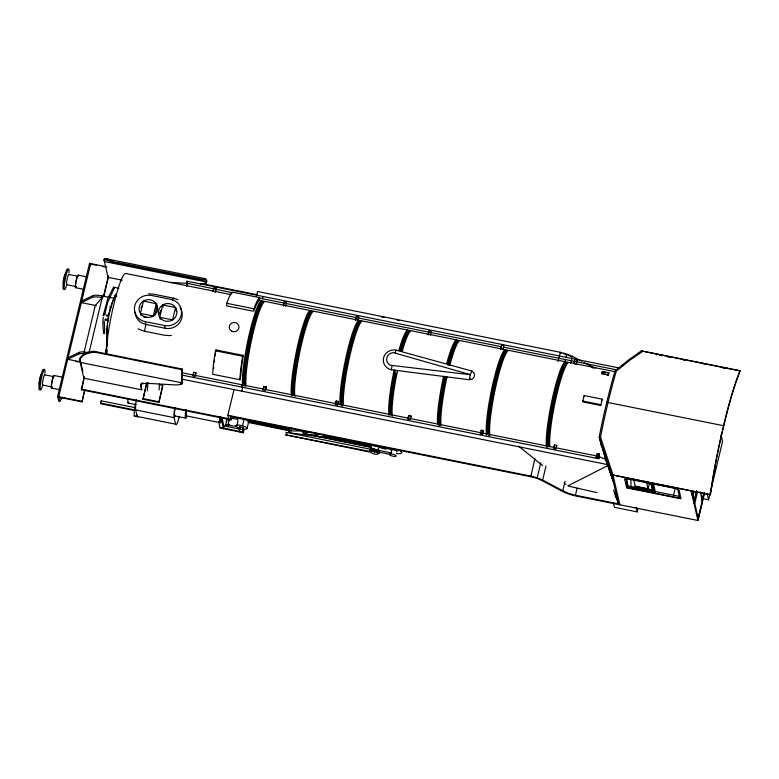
<?xml version="1.0" encoding="UTF-8"?>
<svg xmlns="http://www.w3.org/2000/svg" width="779" height="779" viewBox="0 0 779 779"><rect width="100%" height="100%" fill="white"/><g stroke="black" fill="none" stroke-linecap="round" stroke-linejoin="round"><path stroke-width="1.17" d="M103.305 317.199C101.601 328.563 105.798 345.409 104.201 321.23M106.859 334.045L107.229 342.848M106.889 333.13L107.59 322.097L109.411 311.795L111.718 303.829L115.711 294.131L112.789 301.444M122.215 280.197L108.057 277.353L104.405 261.54A49.963 6.475 -78.6 0 0 103.88 260.05L105.214 259.748L115.01 262.942L203.689 280.43A49.963 6.475 -78.6 0 1 206.445 282.027L205.948 283.137L204.059 283.77A22.396 6.115 13.5 0 1 200.446 284.043M103.743 259.835C106.275 256.038 113.715 263.341 117.765 262.494L203.601 279.719A49.963 6.475 -78.6 0 1 206.708 280.937L206.406 282.66M103.695 333.285L104.766 332.477M80.159 358.145C82.652 353.286 88.767 351.602 93.84 351.29L182.267 369.042L182.198 370.074A49.963 6.475 -78.6 0 0 182.529 381.798L181.809 383.044M254.343 309.867A39.193 5.083 -78.6 0 1 258.638 301.278L259.611 297.617L232.395 292.154A42.699 5.541 -78.6 0 0 226.816 303.323L226.611 305.894L252.639 311.113M253.827 311.357L254.022 308.786A42.699 5.541 -78.6 0 1 259.611 297.617M147.299 390.931L148 382.567M159.033 390.026L159.529 384.047M100.871 403.171L100.88 403.785L134.105 410.455M237.04 425.266L238.023 420.417M241.753 385.332L241.743 384.719L241.451 386.705M262.913 297.062C262.932 294.959 261.929 300.499 262.747 297.938M599.002 458.208C600.434 455.919 596.354 456.134 607.26 459.776M470.321 374.718L390.337 365.224A6.982 6.651 -13 0 1 393.356 352.605L470.341 374.631C466.67 385.352 479.825 375.984 471.908 371.067L396.122 350.141A10.497 10 -13 0 0 383.56 357.912A10.497 10 -13 0 0 391.409 369.772L469.815 379.801L470.078 378.711M101.309 402.392L101.192 400.834L135.673 407.758M186.356 409.618L186.084 410.932A9.309 1.207 -78.6 0 0 186.512 415.626M220.33 416.658L220.165 417.778A9.309 1.207 -78.6 0 0 221.061 421.653L221.324 420.972M226.582 421.838L227.049 419.56M203.446 280.693L203.601 279.719M215.695 352.137L216.046 349.956L243.262 355.419L242.902 357.6A39.193 5.083 -78.6 0 0 240.799 375.692L239.922 379.743L212.706 374.28A42.699 5.541 -78.6 0 1 215.442 350.764L216.046 349.956M141.135 383.599A14.967 4.09 13.5 0 0 140.989 384.524L141.7 389.812L83.879 378.204L80.227 362.401A49.963 6.475 -78.6 0 1 79.886 360.141L79.886 359.255M79.838 359.538L80.149 358.165M103.782 313.314L107.94 298.172L113.52 287.188L118.914 288.259M104.922 313.596L107.677 302.301L114.172 288.434L113.539 287.178L114.153 288.434M135.478 403.386L134.543 409.131A13.993 1.811 -78.6 0 0 135.186 416.19M186.872 282.397L186.96 281.209L619.441 368.029M182.335 382.956L181.77 383.998L179.881 384.631A22.396 6.115 13.5 0 1 171.877 384.738L148.867 383.395A21.831 5.959 13.5 0 0 142.557 383.696L142.333 383.745A14.967 4.09 13.5 0 0 141.145 384.378L140.999 384.534A14.967 4.09 13.5 0 0 140.726 385.615L141.7 389.812M171.361 335.379A19.874 18.949 -13 0 1 169.296 335.593L164.525 335.252L144.514 331.231L145.858 324.395L145.225 321.649A13.993 13.34 -13 0 1 134.757 305.826A13.993 13.34 -13 0 1 151.496 295.465L170.776 299.34A13.993 13.34 -13 0 1 181.234 315.154A13.993 13.34 -13 0 1 164.496 325.515L145.225 321.649M215.306 292.115L216.153 287.928L213.884 287.48L213.037 291.658M215.442 292.164L216.075 289.028M283.332 305.767L284.179 301.59L286.448 302.048L285.737 306.274M283.468 305.816L283.887 303.722M355.604 320.188L356.451 316.011L358.72 316.459L357.873 320.646M355.74 320.237L356.383 317.102M358.009 320.695L358.652 317.559M428.138 334.746L428.986 330.569L431.254 331.026L430.407 335.204M428.275 334.795L428.917 331.659M501.238 347.181L500.819 349.265L501.52 345.039L503.789 345.496L502.942 349.674M503.078 349.722L503.721 346.587M574.454 361.875L574.026 363.968L574.736 359.732L577.142 360.239M576.158 364.377L577.005 360.19M576.294 364.426L576.927 361.281M378.886 453.553C376.608 455.345 372.381 453.612 370.054 452.122L285.357 434.77L369.889 451.411L374.037 451.265L378.886 453.553L379.412 451.372L374.563 449.084L370.414 449.22L286.935 432.472L285.893 432.511L286.263 432.9M379.412 451.372L378.964 451.937M60.596 398.235L61.736 398.459L59.827 401.331L58.698 401.107L57.627 396.472L89.536 263.37L106.859 266.846M90.666 263.604L58.756 396.696L59.827 401.331M80.441 361.855L67.724 359.304L78.825 353.997L79.215 352.361A11.033 3.009 13.5 0 1 88.28 352.546M96.343 305.65L81.308 302.632L92.409 297.325L92.798 295.689A11.033 3.009 13.5 0 1 101.864 295.864L114.532 298.406M84.083 352.283L95.32 305.446L102.215 297.656L101.474 297.5A11.033 3.009 13.5 0 0 92.409 297.325M101.474 297.5L101.864 295.864M89.02 352.692L102.614 296.02M231.918 416.346L231.071 419.852L81.425 389.802L84.142 377.114M103.364 296.906L108.408 275.873M81.425 389.802L84.502 376.948M103.802 296.429L108.563 276.555M58.883 397.212L82.009 401.857L84.687 389.656M82.009 401.857L84.814 390.172M107.132 349.635L106.927 353.257L105.798 353.033L105.467 351.611L107.054 345.009M105.798 353.033L106.353 350.696M140.911 315.349L140.463 313.44L143.424 301.103L156.258 303.674L156.91 306.527L154.758 315.505M156.258 303.674L153.297 316.021L140.463 313.44M140.726 385.615L140.989 384.524M141.301 388.098L141.564 387.007M142.333 383.745L142.596 382.655M160.201 319.312L159.744 317.316L162.704 304.969L175.528 307.539L176.453 311.542M159.237 384.68L162.645 385.362L162.801 386.053L158.877 402.412L143.005 399.228L146.491 383.346M143.005 399.228L146.929 382.859M175.528 307.539L172.568 319.887L159.744 317.316M158.877 402.412L162.645 385.362M186.502 285.825L187.067 283.488M186.658 286.516L187.505 283.011M180.29 384.553L180.553 383.463M180.65 384.466L180.903 383.375M180.981 384.368L181.244 383.278M205.159 283.507L205.422 282.417M181.283 384.261L181.536 383.171M205.461 283.4L205.714 282.31M205.724 283.274L206.776 281.005M181.77 383.998L182.228 382.762M205.948 283.137L206.396 281.901M182.111 383.687L182.374 382.596M206.289 282.835L206.552 281.745M182.228 383.521L182.598 382.099M81.259 389.12L228.646 418.703L227.857 415.275L234.021 389.558M256.408 296.176L257.528 291.502L560.315 352.293A18.686 5.102 13.5 0 1 565.856 353.88L566.888 354.231A16.895 4.616 13.5 0 1 572.312 356.266L581.874 361.329M218.587 421.527L220.097 428.051L243.34 432.715L243.856 430.534L243.145 427.447L239.747 426.756L239.221 428.947L239.932 432.033M242.532 425.733L244.1 419.19A5.833 1.597 13.5 0 0 237.342 419.414M243.34 432.715L242.62 429.628L243.145 427.447M243.7 429.852L243.175 432.033L219.941 427.369M247.021 428.645L248.589 422.101M249.056 421.77L250.78 421.049L249.056 421.77L289.038 430.388M250.887 422.637L251.023 422.091L249.192 421.225M286.409 434.663L286.935 432.472M323.46 434.195L323.86 435.919A6.086 1.665 13.5 0 1 320.247 436.805L293.284 433.348A3.671 1.003 13.5 0 1 288.775 431.702A3.671 1.003 13.5 0 1 291.044 430.904L291.833 427.632M314.161 432.812A3.934 1.071 13.5 0 1 317.978 434.614A3.934 1.071 13.5 0 1 315.183 435.208L305.826 433.942L306.351 431.761M315.183 435.208L315.699 433.027M369.889 451.411L370.414 449.22L370.58 449.941M370.268 451.168L370.794 448.986M370.921 451.022L371.447 448.84M371.817 450.992L372.333 448.811M372.878 451.08L373.394 448.899M374.563 449.084L374.358 452.638M375.225 451.547L375.741 449.366M376.345 451.908L376.87 449.726M377.338 452.317L377.864 450.135M377.552 452.433L378.867 446.98L391.895 449.59L390.854 453.962M378.127 452.745L378.643 450.564M378.652 453.164L379.178 450.983M534.842 458.529L530.801 476.748A13.603 3.72 13.5 0 1 541.298 480.234L562.37 491.383A18.229 4.976 13.5 0 0 567.433 493.584L568.592 493.993A18.229 4.976 13.5 0 0 576.051 496.019L697.955 520.499L704.45 493.389M558.066 361.641L560.315 352.293M619.704 504.13L575.408 495.24A16.651 4.547 13.5 0 1 562.818 490.712L542.642 480.039A16.895 4.616 13.5 0 0 537.218 478.004L540.743 462.765M564.804 362.381L565.369 360.044M565.924 357.697L566.761 354.192M542.642 480.039L546.001 466.008M570.627 363.277L572.312 356.266M602.011 399.121L600.901 405.547L583.043 401.964L582.838 401.058L584.162 395.537L602.011 399.121L602.225 400.026M562.818 490.712L565.057 481.364M601.875 373.501L602.352 371.515L608.779 372.81L608.38 375.118L601.875 373.501L608.38 375.118M601.953 373.832L602.352 371.515M575.408 495.24L577.093 488.229M608.302 374.796L608.779 372.81M653.006 491.082L652.617 492.718L627.67 487.712L626.034 478.384L627.932 486.622L652.88 491.627M627.67 487.712L628.069 486.077L626.433 479.017M633.911 488.608L634.457 486.31L651.147 489.66M613.424 502.757L614.485 507.333L637.154 511.891L637.943 508.619M633.609 479.134L635.245 486.193L648.07 488.764L649.374 483.311M652.617 492.718L650.971 483.389M654.886 493.175L652.977 484.801A3.496 0.954 13.5 0 1 655.704 484.499L674.731 488.316A3.496 0.954 13.5 0 1 677.857 489.796L679.824 498.18L654.886 493.175L655.275 491.539L653.649 484.48M673.426 495.502L675.266 487.849M692.025 494.714L692.813 491.452M692.21 494.918L693.008 491.559M692.726 495.921A4.08 3.895 -13 0 0 693.096 494.967L693.885 491.685M694.722 499.777L696.816 491.033M701.275 497.625L701.83 495.317L702.21 496.963L701.382 500.43M692.249 492.455L698.227 518.347L704.459 492.357M702.697 498.618L708.578 499.806L722.552 441.489L721.042 434.925M611.749 474.917L710.38 494.723L711.441 488.433A93.918 12.182 -78.6 0 1 723.691 426.23A93.918 12.182 -78.6 0 1 738.55 375.332L739.992 370.707L641.36 350.901L628.809 359.752L615.079 370.843A95.613 12.406 -78.6 0 0 606.802 402.276A95.613 12.406 -78.6 0 0 599.246 436.873L600.317 441.508A35.367 1.071 71.5 0 1 605.468 458.928L613.277 481.539M693.631 503.117L696.592 490.897M694.761 503.341L697.458 492.231M698.227 518.347L702.434 501.004L700.321 491.851M229.308 419.394C226.066 425.889 232.035 426.454 237.02 425.84M607.961 461.071L607.523 464.586L608.146 462.989M193.698 372.313L192.705 375.848L194.964 376.306L195.967 372.771L193.698 372.313L193.708 372.907M195.227 376.014L195.967 372.771M263.993 386.433L262.99 389.958L265.259 390.415L266.262 386.881L263.993 386.433L263.497 388.789M265.522 390.123L266.262 386.881M336.226 401.01L335.233 404.544L337.492 404.992L338.495 401.467L336.226 401.01L335.486 404.252M337.755 404.71L338.495 401.467M408.761 415.577L407.768 419.102L410.036 419.56L411.03 416.025L408.761 415.577L408.771 416.161L411.039 416.619L410.543 418.391M408.021 418.81L408.527 417.047M481.266 430.203L480.263 433.737L482.532 434.195L483.525 430.66L481.266 430.203L481.266 430.797L483.535 431.254L482.785 433.903M554.473 444.906L553.47 448.431L555.739 448.889L556.742 445.364L554.473 444.906L553.986 447.263M556.002 448.597L556.742 445.364M596.626 455.9L597.123 454.138M598.389 457.526L599.382 454.001L597.123 453.544L596.12 457.078L598.389 457.526L598.399 458.12L596.13 457.672M598.642 457.244L599.382 454.001M101.114 403.259L100.919 403.756M470.341 374.631L471.908 371.067M182.335 383.19L182.267 382.888A49.963 6.475 -78.6 0 1 182.033 369.674L182.267 369.042M112.449 302.32L108.515 315.612L106.694 331.289A143.492 136.773 -13 0 0 107.103 346.139M103.928 314.589L103.958 315.427M100.89 402.821L101.143 400.864M186.668 283.196L232.775 292.777M221.372 420.504L221.129 421.147A8.725 1.13 -78.6 0 1 220.282 417.515M242.639 386.871L241.918 391.185L242.25 390.591M79.896 359.236C82.905 353.637 90.354 352.098 96.197 352.439L182.033 369.674M172.412 300.119L173.425 298.153L177.914 299.672M106.343 315.154L107.804 315.115M107.94 315.875L106.48 315.923M239.922 379.743A42.699 5.541 -78.6 0 1 242.649 356.227L243.262 355.419M622.051 365.945L623.843 364.494M632.48 357.941L634.116 356.792M100.725 403.123L135.225 410.046M567.764 485.93L608.759 465.131M81.698 300.996L92.798 295.689M68.114 357.668L79.215 352.361M105.555 318.991C103.334 320.412 107.755 321.357 106.411 319.156M115.01 262.942L117.765 262.494M291.044 430.904L302.155 430.982A2.834 0.769 13.5 0 0 303.148 430.534M312.243 432.54L303.878 432.16A2.619 0.721 13.5 0 0 302.797 432.851A2.619 0.721 13.5 0 0 305.826 433.942M188.791 283.449L173.045 282.534A21.831 5.959 13.5 0 0 169.579 282.524M148.633 293.8L153.405 294.141L173.425 298.153M104.668 314.132L105.301 314.346M278.152 426.473L284.111 427.661M368.623 444.429L370.999 444.897M247.722 420.679L289.282 428.927M323.723 435.763L386.657 448.246A8.16 2.23 13.5 0 1 389.354 447.944M250.643 421.595L289.924 429.385M323.256 435.997L372.06 445.676M378.01 446.864L385.8 449.22M740.05 370.95L641.36 350.901M659.657 355.234L661.926 355.691M667.593 356.821L669.862 357.279M104.756 258.511L205.481 278.736M381.593 317.063L383.979 317.54M397.095 320.179L399.481 320.656M104.405 261.54L206.445 282.027M202.452 283.722L257.128 294.696M90.783 264.12L96.567 265.279M102.351 266.437L104.659 266.905M258.871 298.026L500.926 346.616M503.312 347.093L616.598 369.84M231.129 294.628L125.838 273.487A44.9 5.823 -78.6 0 0 114.036 303.469A44.9 5.823 -78.6 0 0 106.382 353.724M259.524 300.324L261.89 300.801A44.9 5.823 -78.6 0 0 249.114 334.902A44.9 5.823 -78.6 0 0 242.62 385.186M614.874 371.661L569.128 362.478A44.9 5.823 -78.6 0 0 556.362 396.589A44.9 5.823 -78.6 0 0 549.867 446.864M602.43 371.846L608.857 373.131M226.816 303.323L254.022 308.786M78.085 275.123L86.644 276.847M68.776 274.451L77.851 276.272M66.692 284.734L75.758 286.555M75.534 287.694L84.093 289.418M114.893 295.738L116.86 296.137M606.802 402.276L723.574 425.714A95.613 12.406 -78.6 0 1 739.992 370.707M582.838 401.058L600.687 404.642M143.463 316.771L146.958 317.472M180.105 307.851A13.993 13.34 -13 0 1 179.637 322.71A13.993 13.34 -13 0 1 165.129 328.271L145.858 324.395A13.993 13.34 -13 0 1 135.04 312.058M215.442 350.764L242.649 356.227M105.467 351.611L106.606 351.835M182.413 372.81L599.479 456.533M181.945 375.089L599.012 458.821M181.994 379.159L607.523 464.586M75.943 361.446L78.251 361.914M80.227 362.401L182.267 382.888M601.33 443.319L611.69 474.674L710.38 494.723M628.069 486.077L651.819 490.848M655.275 491.539L680.213 496.544M54.024 375.497L62.593 377.211M44.724 374.816L53.79 376.637M227.857 415.275L530.645 476.057A18.686 5.102 13.5 0 1 536.186 477.644L537.091 477.965M142.849 398.536L158.721 401.73M230.282 416.414L530.801 476.748M231.09 418.021L237.468 419.306M378.078 450.252L391.107 452.872A3.496 0.954 13.5 0 0 389.792 453.709M378.487 452.034L390.337 454.41M42.631 385.099L51.706 386.92M128.068 403.006L136.004 404.603M51.472 388.059L60.032 389.782M186.152 415.84L220.233 422.685M225.978 424.643L228.237 425.1M174.915 415.986L185.684 418.148M222.794 425.655L242.62 429.628M136.364 399.802A13.993 1.811 -78.6 0 0 135.624 409.92L174.097 417.641L175.606 424.175L134.29 415.879M57.627 396.472L81.892 401.341M251.023 422.091L289.165 429.842M322.545 436.62L371.417 446.542M316.459 435.948L371.291 447.088M289.73 430.855L248.121 422.403A5.833 1.597 13.5 0 0 244.1 419.19M309.935 434.955L312.311 435.442M314.697 435.919L371.749 447.516M568.923 486.203L596.831 492.62M144.514 331.231L140.025 329.712A19.874 18.949 -13 0 1 138.243 328.728M96.197 352.439L93.84 351.29M583.997 362.449L592.488 366.948A16.651 4.547 13.5 0 0 595.049 368.243M111.095 306.907L109.907 306.945L110.287 308.133M379.957 447.711L378.643 446.854A4.664 1.276 13.5 0 0 373.122 445.539A4.664 1.276 13.5 0 0 371.369 446.659M518.444 446.016L542.642 465.599M564.045 482.922L565.905 484.431M186.96 281.209L186.463 283.439M650.718 484.48L650.65 484.334A3.496 0.954 13.5 0 0 647.515 482.853L628.487 479.036A3.496 0.954 13.5 0 0 625.771 479.338L625.771 479.474M607.289 460.525L611.038 471.402M607.922 462.58L611.817 473.885M613.56 489.991L618.205 503.438M599.246 436.873L605.673 456.231M607.513 462.064L612.391 478.754L606.013 460.272A37.704 1.139 71.5 0 0 601.378 444.605L600.19 439.931M707.059 493.234L708.578 499.806M693.096 494.967L694.186 499.69M691.109 490.848L697.955 520.499M642.694 351.407L630.084 360.005L616.355 371.096A95.613 12.406 -78.6 0 0 608.068 402.529A95.613 12.406 -78.6 0 0 600.521 437.126L612.966 474.927L619.87 504.821M651.848 484.704A4.664 1.276 13.5 0 1 656.064 484.236L674.205 487.878A4.664 1.276 13.5 0 1 679.054 490.166L681.041 498.755L626.618 487.829L624.631 479.241A4.664 1.276 13.5 0 1 628.857 478.773L646.989 482.415A4.664 1.276 13.5 0 1 651.848 484.704L653.824 493.292M646.434 481.714L648.07 488.764M636.102 507.304L637.154 511.891M611.69 474.674L618.594 504.568M600.59 442.686L601.407 446.211M584.162 395.537L584.367 396.433M239.747 426.756L240.117 428.362M230.126 415.723L231.071 419.852M222.015 417.846L224.021 426.551L223.495 428.732L220.73 416.765M162.704 304.969A9.329 8.89 -13 0 0 163.269 320.383A9.329 8.89 -13 0 0 176.94 311.931A9.329 8.89 -13 0 0 162.704 304.969L163.162 306.965M164.496 325.515L165.129 328.271M135.624 409.92L137.123 416.453M89.536 263.37L90.072 265.688M82.837 371.476L80.49 361.31A49.963 6.475 -78.6 0 1 80.149 359.051L80.101 358.447M615.303 493.341L615.439 496.905M630.844 479.085L631.068 487.518M483.525 430.66L483.535 431.254M411.03 416.025L411.039 416.619M246.018 385.868A44.9 5.823 -78.6 0 1 252.523 335.583A44.9 5.823 -78.6 0 1 265.288 301.483L310.636 310.587A44.9 5.823 -78.6 0 0 297.607 345.818A44.9 5.823 -78.6 0 0 291.492 395.839M245.005 386.501A44.9 5.823 -78.6 0 1 251.13 336.489A44.9 5.823 -78.6 0 1 264.159 301.249M243.749 385.41A44.9 5.823 -78.6 0 1 250.254 335.136A44.9 5.823 -78.6 0 1 263.02 301.025M292.505 395.196A44.9 5.823 -78.6 0 1 299 344.922A44.9 5.823 -78.6 0 1 311.775 310.811M293.634 395.43A44.9 5.823 -78.6 0 1 300.139 345.146A44.9 5.823 -78.6 0 1 312.905 311.045M294.89 396.521A44.9 5.823 -78.6 0 1 301.015 346.499A44.9 5.823 -78.6 0 1 314.034 311.269L359.392 320.373A44.9 5.823 -78.6 0 0 346.616 354.474A44.9 5.823 -78.6 0 0 340.121 404.759M341.377 405.849A44.9 5.823 -78.6 0 1 347.492 355.837A44.9 5.823 -78.6 0 1 360.521 320.597M343.52 405.44A44.9 5.823 -78.6 0 1 350.014 355.166A44.9 5.823 -78.6 0 1 362.79 321.055L408.138 330.16A44.9 5.823 -78.6 0 0 398.858 350.501M342.507 406.083A44.9 5.823 -78.6 0 1 348.632 356.061A44.9 5.823 -78.6 0 1 361.66 320.831M388.994 415.411A44.9 5.823 -78.6 0 1 394.125 369.957M392.392 416.093A44.9 5.823 -78.6 0 1 397.524 370.648M402.266 351.193A44.9 5.823 -78.6 0 1 411.536 330.841L456.893 339.946A44.9 5.823 -78.6 0 0 446.698 363.608M390.006 414.769A44.9 5.823 -78.6 0 1 395.255 370.191M399.997 350.735A44.9 5.823 -78.6 0 1 409.277 330.384M391.136 415.003A44.9 5.823 -78.6 0 1 395.917 372.703M401.127 350.959A44.9 5.823 -78.6 0 1 410.406 330.617M441.021 425.013A44.9 5.823 -78.6 0 1 447.01 376.987M449.795 365.448A44.9 5.823 -78.6 0 1 460.292 340.627L505.639 349.732A44.9 5.823 -78.6 0 0 492.61 384.972A44.9 5.823 -78.6 0 0 486.495 434.984M438.879 425.422A44.9 5.823 -78.6 0 1 444.751 376.539M447.526 364.991A44.9 5.823 -78.6 0 1 458.023 340.18M440.008 425.655A44.9 5.823 -78.6 0 1 445.88 376.763M448.665 365.215A44.9 5.823 -78.6 0 1 459.162 340.404M437.623 424.331A44.9 5.823 -78.6 0 1 443.611 376.306M487.508 434.351A44.9 5.823 -78.6 0 1 494.003 384.066A44.9 5.823 -78.6 0 1 506.778 349.966M488.754 435.442A44.9 5.823 -78.6 0 1 494.879 385.43A44.9 5.823 -78.6 0 1 507.908 350.19M489.894 435.665A44.9 5.823 -78.6 0 1 496.019 385.654A44.9 5.823 -78.6 0 1 509.038 350.414L565.729 361.797A44.9 5.823 -78.6 0 0 552.701 397.037A44.9 5.823 -78.6 0 0 546.576 447.049M548.728 446.64A44.9 5.823 -78.6 0 1 555.223 396.355A44.9 5.823 -78.6 0 1 567.998 362.254M547.715 447.273A44.9 5.823 -78.6 0 1 553.84 397.261A44.9 5.823 -78.6 0 1 566.859 362.031M390.454 449.902A3.496 0.954 13.5 0 1 394.885 450.135A3.496 0.954 13.5 0 1 396.871 451.937M399.023 450.252A8.16 2.23 13.5 0 1 396.394 453.563M229.084 424.613A4.664 0.604 -78.6 0 1 228.247 424.75A4.664 0.604 -78.6 0 1 229.299 418.781M238.958 428.022A5.833 1.597 13.5 0 1 237.157 425.081A5.833 1.597 13.5 0 1 246.154 427.233A5.833 1.597 13.5 0 1 243.301 429.054M226.553 424.837A4.664 0.604 -78.6 0 1 225.998 423.873A4.664 0.604 -78.6 0 1 227.03 418.323M391.409 369.772A4.207 0.575 -77.5 0 1 392.11 365.818M395.245 352.741A4.207 0.516 -79.8 0 1 396.122 350.141M213.68 368.73A39.193 5.083 -78.6 0 1 213.797 367.143M214.322 361.943A39.193 5.083 -78.6 0 1 214.546 360.083M215.072 356.198A39.193 5.083 -78.6 0 1 215.374 354.182M52.037 387.358A6.417 0.828 -78.6 0 1 51.794 382.333A6.417 0.828 -78.6 0 1 54.179 375.78M40.119 388.916A10.497 1.363 -78.6 0 1 39.972 379.753A10.497 1.363 -78.6 0 1 43.799 369.898M39.437 384.3A5.249 0.682 -78.6 0 1 39.768 378.38A5.249 0.682 -78.6 0 1 41.501 374.933M51.901 386.803A5.249 0.682 -78.6 0 1 52.388 380.23M52.709 379.013A5.249 0.682 -78.6 0 1 53.323 377.211M42.835 384.982A5.249 0.682 -78.6 0 1 43.03 379.733A5.249 0.682 -78.6 0 1 44.851 375.05M42.465 385.79A10.497 1.363 -78.6 0 1 40.099 387.484A10.497 1.363 -78.6 0 1 43.04 372.313A10.497 1.363 -78.6 0 1 44.9 373.268M76.099 286.993A6.417 0.828 -78.6 0 1 76.011 281.141A6.417 0.828 -78.6 0 1 78.309 276.107M63.303 289.369A10.497 1.363 -78.6 0 1 64.306 278.045A10.497 1.363 -78.6 0 1 67.637 268.901M63.498 283.936A5.249 0.682 -78.6 0 1 63.829 278.015A5.249 0.682 -78.6 0 1 65.563 274.568M75.962 286.438A5.249 0.682 -78.6 0 1 75.904 282.524M76.157 281.19A5.249 0.682 -78.6 0 1 77.384 276.847M66.897 284.617A5.249 0.682 -78.6 0 1 67.082 279.369A5.249 0.682 -78.6 0 1 68.912 274.675M66.527 285.426A10.497 1.363 -78.6 0 1 64.16 287.12A10.497 1.363 -78.6 0 1 67.101 271.949A10.497 1.363 -78.6 0 1 68.961 272.893M108.476 319.244A7.001 0.906 -78.6 0 1 108.719 317.569M78.825 353.997A11.033 3.009 13.5 0 1 85.982 353.841M691.586 492.912A7.001 1.909 13.5 0 1 697.906 492.211M722.912 368.087A7.001 1.909 13.5 0 1 725.015 368.077M726.7 368.282A7.001 1.909 13.5 0 1 727.576 368.448M710.321 494.47A95.613 12.406 -78.6 0 1 723.574 425.714M676.659 358.642A4.664 1.276 13.5 0 1 677.253 358.778M703.875 364.105A4.664 1.276 13.5 0 1 704.469 364.241M656.298 354.737A4.664 1.276 13.5 0 1 657.359 354.815M683.504 360.2A4.664 1.276 13.5 0 1 684.566 360.278M606.714 458.354A37.704 1.139 71.5 0 1 607.269 460.457M605.332 453.933A35.367 1.071 71.5 0 1 605.702 455.248M606.033 456.436A35.367 1.071 71.5 0 1 606.744 459.182M138.019 416.755A13.993 1.811 -78.6 0 1 136.987 414.934M179.413 416.327A13.993 1.811 -78.6 0 1 175.606 424.175M128.788 402.11A8.16 1.061 -78.6 0 1 127.999 398.712M174.097 417.641A13.993 1.811 -78.6 0 1 174.837 407.534M175.363 415.723A11.666 1.509 -78.6 0 1 175.08 407.992M186.717 416.862A11.666 1.509 -78.6 0 1 185.86 410.153M186.609 415.071A8.725 1.13 -78.6 0 1 186.2 410.669M204.624 284.559A13.993 1.811 -78.6 0 1 206.221 283.634M104.513 259.865A49.963 6.475 -78.6 0 1 104.668 260.449M560.471 352.975A13.603 3.72 13.5 0 1 561.435 353.179M563.373 353.647A13.603 3.72 13.5 0 1 565.252 354.192M566.177 354.484A13.603 3.72 13.5 0 1 567.063 354.786M567.92 355.107A13.603 3.72 13.5 0 1 569.537 355.769M570.277 356.12A13.603 3.72 13.5 0 1 570.968 356.461M592.936 368.068A18.229 4.976 13.5 0 1 592.04 367.61M140.902 307.822A9.329 8.89 -13 0 1 142.314 305.904M159.325 313.888A9.329 8.89 -13 0 1 161.584 309.769M103.247 315.563L103.743 313.645L103.247 315.563M143.988 316.517A9.329 8.89 -13 0 0 157.66 308.056A9.329 8.89 -13 0 0 143.424 301.103A9.329 8.89 -13 0 0 143.988 316.517M390.522 455.442A3.496 0.954 13.5 0 0 396.102 456.114A3.496 0.954 13.5 0 0 391.642 454.021A3.496 0.954 13.5 0 0 390.522 455.442M231.947 331.318A4.898 4.664 -13 0 0 238.987 326.683A4.898 4.664 -13 0 0 231.402 323.246A4.898 4.664 -13 0 0 231.947 331.318"/></g></svg>
